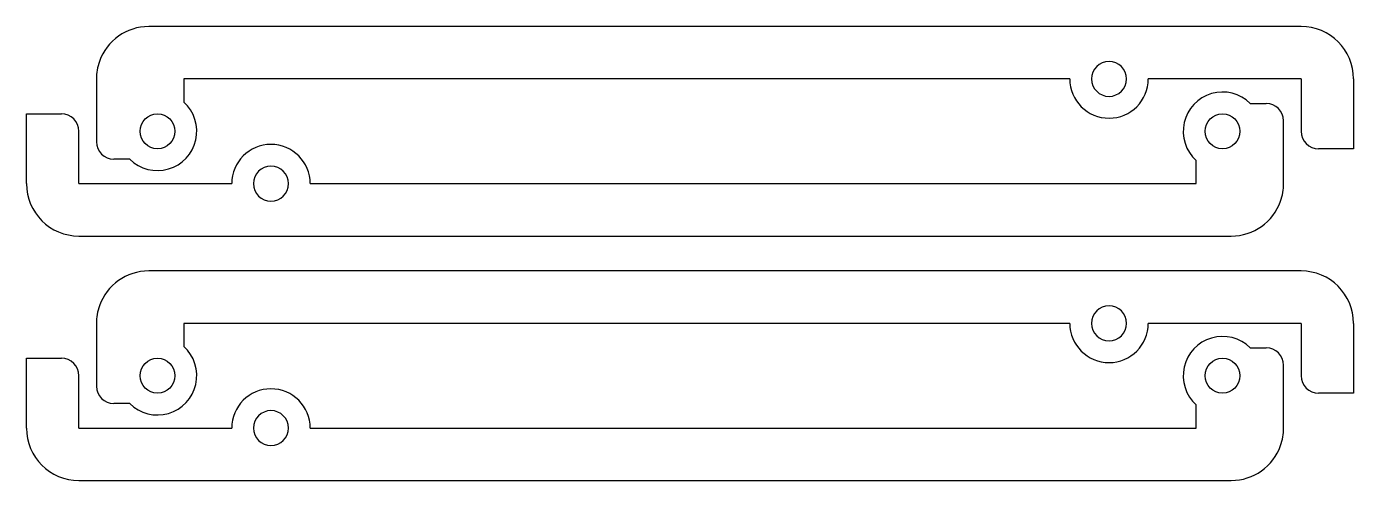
# Model space of a CAD drawing. Extents: x -72 to 4, y -125 to -99.
import ezdxf

# ---------------------------------------------------------------- set-up
doc = ezdxf.new("R2010")
doc.units = 0
doc.header["$MEASUREMENT"] = 0
doc.layers.get('0').update_dxf_attribs({"linetype": 'CONTINUOUS'})

# ---------------------------------------------------------------- blocks, each defined once
blk = doc.blocks.new('FUSION090')
at = {"color": 0}
for p, q in [((-72, -104), (-70, -104)), ((-72, -108), (-72, -104)), ((-1.918, -103.4), (-1, -103.4)), ((0, -108), (0, -104.4)), ((-69, -108), (-69, -105)), ((-5, -108), (-5, -106.677)), ((-69, -108), (-60.25, -108)), ((-55.75, -108), (-5, -108)), ((-69, -111), (-3, -111)), ((-1.918, -117.4), (-1, -117.4)), ((-72, -118), (-70, -118)), ((-72, -122), (-72, -118)), ((0, -122), (0, -118.4)), ((-69, -122), (-69, -119)), ((-5, -122), (-5, -120.677)), ((-69, -122), (-60.25, -122)), ((-55.75, -122), (-5, -122)), ((-69, -125), (-3, -125))]:
    blk.add_line(p, q, dxfattribs=at)
for centre in [(-3.5, -105), (-3.5, -119)]:
    blk.add_circle(centre, 1, dxfattribs=at)
for centre, radius, start, end in [((-3.5, -105), 2.25, 45.32539, 228.18969), ((-70, -105), 1, 0, 90), ((-1, -104.4), 1, 0, 90), ((-58, -108), 2.25, 0, 180), ((-58, -108), 1, 0, 180), ((-69, -108), 3, 180, 270), ((-58, -108), 1, 180, 0), ((-3, -108), 3, 340.52878, 0), ((-3, -108), 3, 270, 340.52878), ((-3.5, -119), 2.25, 45.32539, 228.18969), ((-1, -118.4), 1, 0, 90), ((-70, -119), 1, 0, 90), ((-58, -122), 2.25, 0, 180), ((-58, -122), 1, 0, 180), ((-69, -122), 3, 180, 270), ((-58, -122), 1, 180, 0), ((-3, -122), 3, 340.52878, 0), ((-3, -122), 3, 270, 340.52878)]:
    blk.add_arc(centre, radius, start, end, dxfattribs=at)
blk = doc.blocks.new('FUSION105')
at = {"color": 0}
for p, q in [((1, -99), (-65, -99)), ((-68, -102), (-68, -105.6)), ((-12.25, -102), (-63, -102)), ((-63, -102), (-63, -103.323)), ((1, -102), (-7.75, -102)), ((1, -102), (1, -105)), ((4, -102), (4, -106)), ((4, -106), (2, -106)), ((-66.082, -106.6), (-67, -106.6)), ((1, -113), (-65, -113)), ((-68, -116), (-68, -119.6)), ((-12.25, -116), (-63, -116)), ((-63, -116), (-63, -117.323)), ((1, -116), (-7.75, -116)), ((1, -116), (1, -119)), ((4, -116), (4, -120)), ((4, -120), (2, -120)), ((-66.082, -120.6), (-67, -120.6))]:
    blk.add_line(p, q, dxfattribs=at)
for centre in [(-64.5, -105), (-64.5, -119)]:
    blk.add_circle(centre, 1, dxfattribs=at)
for centre, radius, start, end in [((-65, -102), 3, 90, 160.52878), ((1, -102), 3, 0, 90), ((-65, -102), 3, 160.52878, 180), ((-10, -102), 1, 0, 180), ((-10, -102), 2.25, 180, 0), ((-10, -102), 1, 180, 0), ((-64.5, -105), 2.25, 225.32539, 48.18969), ((-67, -105.6), 1, 180, 270), ((2, -105), 1, 180, 270), ((-65, -116), 3, 90, 160.52878), ((1, -116), 3, 0, 90), ((-65, -116), 3, 160.52878, 180), ((-10, -116), 1, 0, 180), ((-10, -116), 2.25, 180, 0), ((-10, -116), 1, 180, 0), ((-64.5, -119), 2.25, 225.32539, 48.18969), ((2, -119), 1, 180, 270), ((-67, -119.6), 1, 180, 270)]:
    blk.add_arc(centre, radius, start, end, dxfattribs=at)

msp = doc.modelspace()

# ---------------------------------------------------------------- block references
at = {"color": 0}
for name in ['FUSION105', 'FUSION090']:
    msp.add_blockref(name, (0, 0), dxfattribs=at)

doc.saveas('drawing.dxf')
